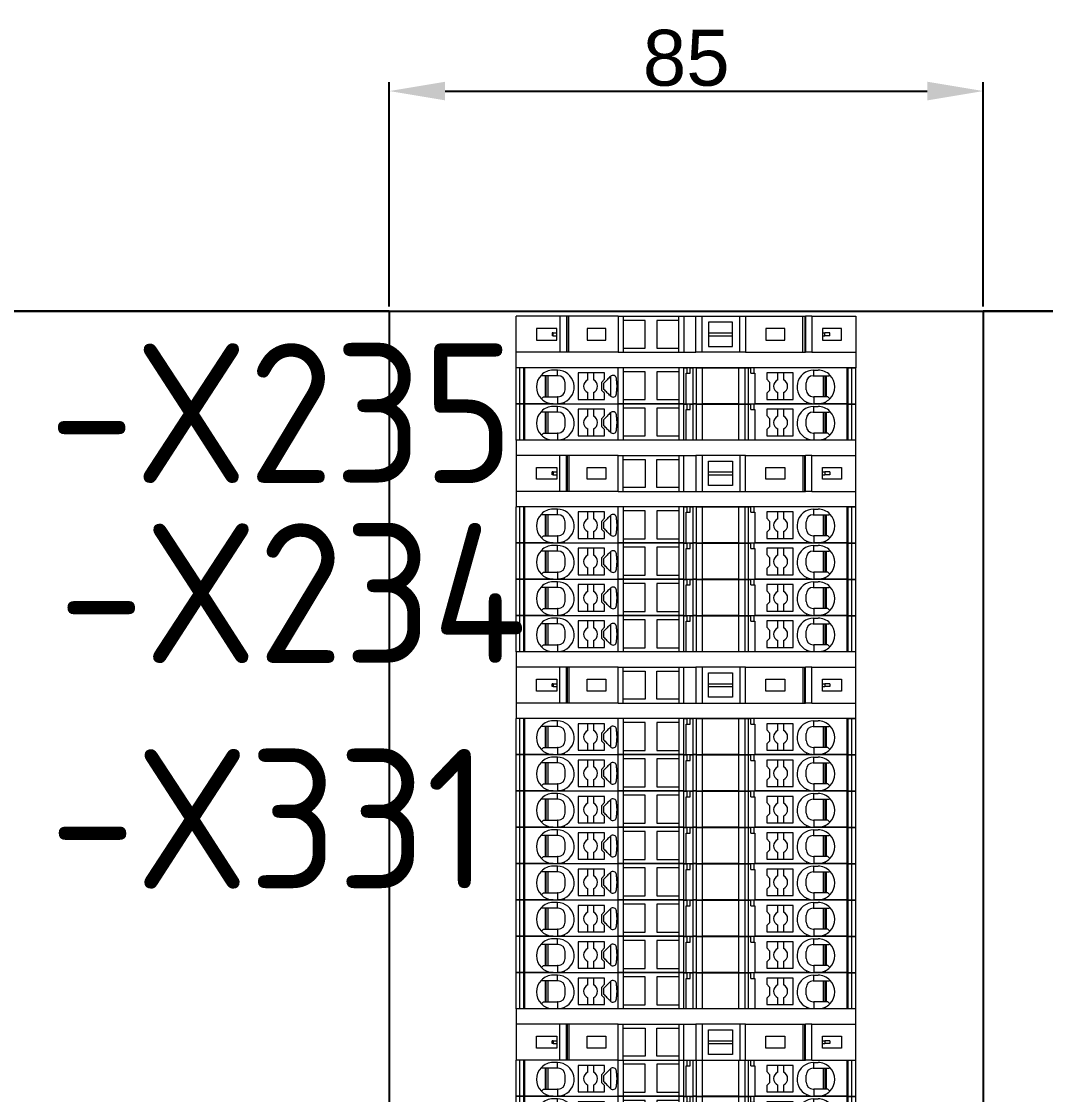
# Model space of a CAD drawing. Header units: millimetres. Extents: x 2936 to 53953, y 1541 to 47526.
# Drawn here: x 46966.4 to 47112.9, y 46245.8 to 46399.4 of the extents above; entities that cross this region are included whole.
import ezdxf
from ezdxf.enums import TextEntityAlignment as Align

# ---------------------------------------------------------------- set-up
doc = ezdxf.new("R2010")
doc.units = ezdxf.units.MM
doc.set_wipeout_variables(frame=1)
doc.linetypes.add('ACAD_ISO03W100', pattern=[30, 12, -18])
doc.layers.add('! NO PLOT !', color=7, linetype='Continuous', true_color=0xff75dd, plot=False)
doc.layers.add('000-PI-Oprema', color=30, linetype='Continuous', lineweight=5)
doc.layers.add('SI-ORMAR-Oprema', color=30, linetype='Continuous', lineweight=5)
for name, color, linetype in [('000-PI_TEXT', 7, 'Continuous'), ('002-PI-Kabelska kanalica', 150, 'Continuous'), ('004-PI-DIN Šina', 3, 'Continuous')]:
    doc.layers.add(name, color=color, linetype=linetype)
doc.styles.add('PI0', font='isocpeur.ttf', dxfattribs={"width": 0.9})
doc.styles.get("Standard").update_dxf_attribs({"font": 'arial.ttf'})
doc.dimstyles.new('ISO-25-lb', dxfattribs={"dimtxt": 8, "dimasz": 8, "dimexe": 1.25, "dimexo": 0.625, "dimtad": 1, "dimtxsty": 'Standard', "dimcen": 5, "dimadec": 0, "dimazin": 0, "dimtfac": 1, "dimtmove": 0, "dimatfit": 3, "dimfxl": 1, "dimarcsym": 0})

# ---------------------------------------------------------------- blocks, each defined once
blk = doc.blocks.new('*U824')
at = {"layer": '004-PI-DIN Šina'}
blk.add_lwpolyline([(870, -17.5), (870, 17.5), (0, 17.5), (0, -17.5)], close=True, dxfattribs=at)
for points in [[(0, 12.5), (870, 12.5)], [(0, -12.5), (870, -12.5)]]:
    blk.add_lwpolyline(points, dxfattribs=at)
blk = doc.blocks.new('*U266')
at = {"layer": '002-PI-Kabelska kanalica'}
for p, q in [((-20, -100), (-20, 775)), ((40, -100), (40, 775)), ((-20, -100), (40, -100))]:
    blk.add_line(p, q, dxfattribs=at)
blk = doc.blocks.new('*U157')
at = {"layer": '002-PI-Kabelska kanalica'}
blk.add_line((80, -100), (80, 959.0000000000437), dxfattribs=at)
blk = doc.blocks.new('*U98')
blk.add_wipeout([(47227.29997521584, 37326.63412378525), (47227.29997521584, 37321.48412378525), (47275.89997521591, 37321.48412378525), (47275.89997521591, 37326.63412378525)])
at = {"layer": '000-PI-Oprema'}
for p, q in [((47227.29997521584, 37321.48412378525), (47227.29997521584, 37326.63412378525)), ((47227.84750913132, 37326.63412378525), (47227.29997521584, 37326.63412378525)), ((47228.38801922242, 37326.63412378525), (47227.84750913132, 37326.63412378525)), ((47227.84750913132, 37321.48412378525), (47227.84750913132, 37326.63412378525)), ((47228.38801922242, 37321.48412378525), (47228.38801922242, 37326.63412378525)), ((47228.55657885078, 37326.63412378525), (47228.38801922242, 37326.63412378525)), ((47228.55657885078, 37321.48412378525), (47228.55657885078, 37326.63412378525)), ((47241.88147549654, 37326.63412378525), (47228.55657885078, 37326.63412378525)), ((47241.88147549654, 37321.48412378525), (47241.88147549654, 37326.63412378525)), ((47242.59997521585, 37326.63412378525), (47241.88147549654, 37326.63412378525)), ((47242.59997521585, 37326.63412378525), (47242.59997521585, 37326.05912378517)), ((47250.59997521581, 37326.63412378525), (47242.59997521585, 37326.63412378525)), ((47250.59997521581, 37326.63412378525), (47250.59997521581, 37326.05912378517)), ((47251.3184749351, 37326.63412378525), (47250.59997521581, 37326.63412378525)), ((47251.3184749351, 37326.63412378525), (47251.75140694679, 37326.63412378525)), ((47251.3184749351, 37321.48412378525), (47251.3184749351, 37326.63412378525)), ((47251.75140694679, 37325.8341237853), (47251.75140694679, 37326.63412378525)), ((47252.20654184663, 37326.63412378525), (47251.75140694679, 37326.63412378525)), ((47252.20654184663, 37326.63412378525), (47252.55955891032, 37326.63412378525)), ((47252.20654184663, 37325.8341237853), (47252.20654184663, 37326.63412378525)), ((47253.07169094468, 37326.63412378525), (47252.55955891032, 37326.63412378525)), ((47252.55955891032, 37326.63412378525), (47252.55955891032, 37321.48412378525)), ((47253.07169094468, 37326.63412378525), (47253.07169094468, 37321.48412378525)), ((47253.07169094468, 37326.63412378525), (47253.98382297912, 37326.63412378525)), ((47253.98382297911, 37321.48412378525), (47253.98382297912, 37326.63412378525)), ((47253.98382297912, 37326.63412378525), (47259.11612745287, 37326.63412378525)), ((47259.11612745287, 37326.63412378525), (47259.11612745287, 37321.48412378525)), ((47259.11612745287, 37326.63412378525), (47260.02825948733, 37326.63412378525)), ((47260.02825948733, 37326.63412378525), (47260.02825948733, 37321.48412378525)), ((47260.02825948733, 37326.63412378525), (47260.54039152169, 37326.63412378525)), ((47260.54039152169, 37321.48412378525), (47260.54039152169, 37326.63412378525)), ((47260.54039152169, 37326.63412378525), (47260.89340858538, 37326.63412378525)), ((47260.89340858538, 37325.83412378528), (47260.89340858538, 37326.63412378525)), ((47261.34854348522, 37326.63412378525), (47260.89340858538, 37326.63412378525)), ((47261.34854348522, 37325.83412378528), (47261.34854348522, 37326.63412378525)), ((47274.64976493204, 37326.63412378525), (47261.34854348522, 37326.63412378525)), ((47274.64976493204, 37321.48412378525), (47274.64976493204, 37326.63412378525)), ((47274.64976493204, 37326.63412378525), (47274.81750054441, 37326.63412378525)), ((47274.81750054441, 37321.48412378525), (47274.81750054441, 37326.63412378525)), ((47274.81750054441, 37326.63412378525), (47275.35244130043, 37326.63412378525)), ((47275.35244130043, 37321.48412378525), (47275.35244130043, 37326.63412378525)), ((47275.35244130043, 37326.63412378525), (47275.8999752159, 37326.63412378525)), ((47275.8999752159, 37321.48412378525), (47275.8999752159, 37326.63412378525)), ((47230.99997521636, 37325.48412378527), (47230.90291894138, 37325.58118006025)), ((47231.44997521641, 37325.48412378527), (47230.99997521636, 37325.48412378527)), ((47231.44997521641, 37325.48412378527), (47231.44997521643, 37322.48412378535)), ((47231.59997539455, 37325.48412378528), (47231.44997521641, 37325.48412378527)), ((47231.59997539455, 37322.48412378535), (47231.59997539455, 37325.48412378528)), ((47231.84997539397, 37325.48412378528), (47231.59997539455, 37325.48412378528)), ((47231.84997539397, 37325.48412378528), (47231.84997539395, 37322.48412378535)), ((47233.19997521623, 37325.48412378528), (47231.84997539397, 37325.48412378528)), ((47233.19997521622, 37326.28412378544), (47232.59997521622, 37326.28412378544)), ((47233.19997521623, 37325.48412378528), (47233.19997521622, 37326.28412378544)), ((47233.29997521607, 37325.48412378528), (47233.19997521623, 37325.48412378528)), ((47237.54997521597, 37325.88412378528), (47236.14997518547, 37325.88412378526)), ((47236.14997518547, 37325.88412378526), (47236.1499751855, 37322.08412378532)), ((47238.34997521596, 37325.8841237853), (47237.54997521597, 37325.88412378528)), ((47237.54997521597, 37324.90063892427), (47237.54997521597, 37325.88412378528)), ((47239.94997521592, 37325.88412378533), (47238.34997521596, 37325.8841237853)), ((47238.34997521596, 37325.8841237853), (47238.34997521597, 37324.90063892429)), ((47239.54995552669, 37324.58410409586), (47239.94997521593, 37324.98412378511)), ((47239.94997521593, 37324.98412378511), (47239.94997521592, 37325.88412378533)), ((47240.78004344794, 37325.37129879899), (47240.78004344798, 37322.59694877153)), ((47242.59997521585, 37326.05912378517), (47242.59997521585, 37322.0591237853)), ((47245.74997521581, 37326.05912378517), (47242.59997521585, 37326.05912378517)), ((47245.74997521581, 37322.0591237853), (47245.74997521581, 37326.05912378517)), ((47247.44997521577, 37326.05912378517), (47247.44997521577, 37322.0591237853)), ((47250.59997521581, 37326.05912378517), (47247.44997521577, 37326.05912378517)), ((47250.59997521581, 37326.05912378517), (47250.59997521581, 37322.0591237853)), ((47251.64997521601, 37321.48412378525), (47251.64997521601, 37325.8341237853)), ((47251.64997521601, 37325.8341237853), (47251.75140694679, 37325.8341237853)), ((47251.75140694679, 37325.8341237853), (47252.20654184663, 37325.8341237853)), ((47260.89340858538, 37325.83412378528), (47261.34854348522, 37325.83412378528)), ((47261.34854348522, 37325.83412378528), (47261.449975216, 37325.83412378528)), ((47261.449975216, 37325.83412378528), (47261.449975216, 37321.48412378525)), ((47264.74997521621, 37325.88412378519), (47263.14997521625, 37325.88412378517)), ((47263.14997521625, 37325.88412378517), (47263.14997521626, 37324.98412378502)), ((47263.14997521626, 37324.98412378502), (47263.54986566091, 37324.58423334039)), ((47264.74997521623, 37324.90063892423), (47264.74997521621, 37325.88412378519)), ((47265.54997521621, 37325.8841237852), (47264.74997521621, 37325.88412378519)), ((47265.54997521621, 37325.8841237852), (47265.54997521623, 37324.90063892424)), ((47266.94997524672, 37325.88412378522), (47265.54997521621, 37325.8841237852)), ((47266.94997524675, 37322.08412378527), (47266.94997524672, 37325.88412378522)), ((47269.79997521632, 37325.48412378512), (47269.89997521615, 37325.48412378512)), ((47269.89997521632, 37326.28412378527), (47270.49997521635, 37326.28412378521)), ((47269.89997521615, 37325.48412378512), (47269.89997521632, 37326.28412378527)), ((47269.89997521615, 37325.48412378512), (47271.24997503844, 37325.4841237851)), ((47271.24997503844, 37325.4841237851), (47271.24997503843, 37322.48412378518)), ((47271.24997503844, 37325.4841237851), (47271.49997503785, 37325.48412378509)), ((47271.49997503782, 37322.48412378517), (47271.49997503785, 37325.48412378509)), ((47271.49997503785, 37325.48412378509), (47271.64997521597, 37325.48412378509)), ((47271.64997521597, 37325.48412378509), (47271.64997521592, 37322.48412378517)), ((47271.64997521597, 37325.48412378509), (47272.09997521602, 37325.48412378509)), ((47272.09997521602, 37325.48412378509), (47272.197031491, 37325.58118006006)), ((47239.55008477131, 37323.38401423019), (47239.54995552669, 37324.58410409586)), ((47239.94997521596, 37322.98412378556), (47239.55008477131, 37323.38401423019)), ((47263.54999490552, 37323.38414347463), (47263.14997521629, 37322.98412378538)), ((47263.54986566091, 37324.58423334039), (47263.54999490552, 37323.38414347463)), ((47268.79997521629, 37323.48412378521), (47268.7999752163, 37324.48412378514)), ((47230.90291894131, 37322.18706751056), (47231.19997521611, 37322.48412378535)), ((47231.19997521611, 37322.48412378535), (47231.44997521643, 37322.48412378535)), ((47231.44997521643, 37322.48412378535), (47231.59997539455, 37322.48412378535)), ((47231.59997539455, 37322.48412378535), (47231.84997539395, 37322.48412378535)), ((47231.84997539395, 37322.48412378535), (47233.19997521625, 37322.48412378535)), ((47233.29997521608, 37322.48412378535), (47233.19997521625, 37322.48412378535)), ((47233.19997521625, 37322.48412378535), (47233.19997521622, 37321.48412378528)), ((47236.1499751855, 37322.08412378532), (47237.549975216, 37322.08412378533)), ((47237.549975216, 37322.08412378533), (47237.549975216, 37323.06760864629)), ((47237.549975216, 37322.08412378533), (47238.349975216, 37322.08412378535)), ((47238.34997521599, 37323.06760864631), (47238.349975216, 37322.08412378535)), ((47238.349975216, 37322.08412378535), (47239.94997521598, 37322.08412378536)), ((47239.94997521598, 37322.08412378536), (47239.94997521596, 37322.98412378556)), ((47242.59997521585, 37322.0591237853), (47245.74997521581, 37322.0591237853)), ((47242.59997521585, 37322.0591237853), (47242.59997521585, 37321.48412378525)), ((47247.44997521577, 37322.0591237853), (47250.59997521581, 37322.0591237853)), ((47250.59997521581, 37322.0591237853), (47250.59997521581, 37321.48412378525)), ((47263.14997521629, 37322.98412378538), (47263.14997521631, 37322.08412378521)), ((47263.14997521631, 37322.08412378521), (47264.74997521625, 37322.08412378524)), ((47264.74997521625, 37322.08412378524), (47264.74997521625, 37323.06760864625)), ((47264.74997521625, 37322.08412378524), (47265.54997521626, 37322.08412378525)), ((47265.54997521624, 37323.06760864626), (47265.54997521626, 37322.08412378525)), ((47265.54997521626, 37322.08412378525), (47266.94997524675, 37322.08412378527)), ((47269.79997521628, 37322.48412378519), (47269.8999752161, 37322.48412378519)), ((47271.24997503843, 37322.48412378518), (47269.8999752161, 37322.48412378519)), ((47269.8999752161, 37322.48412378519), (47269.89997521613, 37321.48412378525)), ((47271.49997503782, 37322.48412378517), (47271.24997503843, 37322.48412378518)), ((47271.64997521592, 37322.48412378517), (47271.49997503782, 37322.48412378517)), ((47271.89997521624, 37322.48412378517), (47271.64997521592, 37322.48412378517)), ((47272.19703149103, 37322.18706751037), (47271.89997521624, 37322.48412378517)), ((47227.84750913132, 37321.48412378525), (47227.29997521584, 37321.48412378525)), ((47228.38801922242, 37321.48412378525), (47227.84750913132, 37321.48412378525)), ((47228.55657885078, 37321.48412378525), (47228.38801922242, 37321.48412378525)), ((47231.59997521623, 37321.4841237853), (47228.55657885078, 37321.48412378525)), ((47231.59997521623, 37321.70238136243), (47231.59997521623, 37321.4841237853)), ((47232.59997521622, 37321.48412378536), (47231.59997521623, 37321.4841237853)), ((47232.59997521622, 37321.48412378536), (47233.19997521622, 37321.48412378528)), ((47234.19997521616, 37321.48412378528), (47233.19997521622, 37321.48412378528)), ((47234.19997521616, 37321.48412378528), (47234.19997521616, 37321.70238136246)), ((47234.19997521616, 37321.48412378528), (47241.88147549654, 37321.48412378525)), ((47242.59997521585, 37321.48412378525), (47241.88147549654, 37321.48412378525)), ((47250.59997521581, 37321.48412378525), (47242.59997521585, 37321.48412378525)), ((47251.3184749351, 37321.48412378525), (47250.59997521581, 37321.48412378525)), ((47251.3184749351, 37321.48412378525), (47251.64997521601, 37321.48412378525)), ((47251.64997521601, 37321.48412378525), (47252.55955891032, 37321.48412378525)), ((47253.07169094468, 37321.48412378525), (47252.55955891032, 37321.48412378525)), ((47253.07169094468, 37321.48412378525), (47253.98382297911, 37321.48412378525)), ((47259.11612745287, 37321.48412378525), (47253.98382297911, 37321.48412378525)), ((47259.11612745287, 37321.48412378525), (47260.02825948733, 37321.48412378525)), ((47260.02825948733, 37321.48412378525), (47260.54039152169, 37321.48412378525)), ((47260.54039152169, 37321.48412378525), (47261.449975216, 37321.48412378525)), ((47268.89997521612, 37321.48412378525), (47261.449975216, 37321.48412378525)), ((47268.89997521612, 37321.48412378525), (47268.89997521613, 37321.70238136231)), ((47268.89997521612, 37321.48412378525), (47269.89997521613, 37321.48412378525)), ((47270.49997521615, 37321.48412378519), (47269.89997521613, 37321.48412378525)), ((47271.49997521605, 37321.48412378525), (47270.49997521615, 37321.48412378519)), ((47271.49997521605, 37321.70238136224), (47271.49997521605, 37321.48412378525)), ((47274.64976493204, 37321.48412378525), (47271.49997521605, 37321.48412378525)), ((47274.64976493204, 37321.48412378525), (47274.81750054441, 37321.48412378525)), ((47274.81750054441, 37321.48412378525), (47275.35244130043, 37321.48412378525)), ((47275.35244130043, 37321.48412378525), (47275.8999752159, 37321.48412378525))]:
    blk.add_line(p, q, dxfattribs=at)
for centre, radius, start, end in [((47232.5999752162, 37323.88412378537), 2.400000000006353, 134.9999999991157, 224.9999999985261), ((47232.59997521628, 37323.88412378541), 2.400000000035466, 90.00000000166753, 135.0000000008843), ((47233.19997521623, 37323.88412378544), 2.400000000010629, 294.6243183502159, 90.00000000041689), ((47233.29997521604, 37324.48412378525), 1.000000000036119, 2.501289979252716e-09, 89.99999999833247), ((47237.94997521598, 37323.98412378529), 1.000000000000887, 113.5781784786921, 246.4218215222388), ((47237.94997521598, 37323.9841237853), 0.9999999999968924, 293.5781784786922, 66.42182152223877), ((47241.14997438921, 37325.03412148784), 0.50000104031782, 5.440585135109099, 134.99974689524), ((47265.14997521625, 37323.98412378525), 1.0000000000009, 113.578178479623, 246.4218215216899), ((47265.14997521625, 37323.98412378525), 0.9999999999968315, 293.5781784783101, 66.42182152300293), ((47269.89997521609, 37323.88412378526), 2.400000000004585, 89.99999999416366, 245.3756816488525), ((47269.79997521632, 37324.48412378511), 1.000000000007712, 89.99999999958312, 179.9999999987494), ((47270.49997521615, 37323.88412378519), 2.400000000022501, 45.00000000058956, 89.9999999954143), ((47270.49997521611, 37323.8841237852), 2.400000000040548, 315.0000000017687, 44.99999999941044), ((47233.29997521604, 37323.48412378538), 1.000000000038223, 270.0000000016675, 359.9999999983325), ((47269.79997521629, 37323.48412378519), 1.000000000009289, 179.9999999995831, 269.9999999991662), ((47232.5999752162, 37323.88412378538), 2.40000000000775, 224.9999999988209, 245.3756816488525), ((47241.14997521542, 37322.93412378528), 0.499999999999895, 225, 354.5596679687376), ((47270.4999752162, 37323.88412378526), 2.400000000022579, 294.6243183483526, 314.9999999994104), ((47232.59997521621, 37323.88412378538), 2.400000000008365, 245.3756816484735, 270.0000000004169), ((47233.19997521592, 37323.88412378536), 2.400000000071874, 270.000000007087, 294.6243183578743), ((47269.89997521609, 37323.88412378526), 2.4000000000046, 245.3756816488525, 270.0000000008338), ((47270.49997521611, 37323.8841237852), 2.400000000004657, 270.0000000008338, 294.6243183505949)]:
    blk.add_arc(centre, radius, start, end, dxfattribs=at)
for points in [[(47240.78004344794, 37325.37129879899), (47240.55162098414, 37325.14287633517), (47240.32319852032, 37324.91445387137), (47240.08658686807, 37324.67784221911), (47239.84997521581, 37324.44123056686)], [(47240.79642182484, 37325.38767717587), (47240.78823263639, 37325.37948798743), (47240.78004344794, 37325.37129879899)], [(47241.75223767041, 37323.98412378528), (47241.72610899074, 37324.25847492185), (47241.69998031107, 37324.53282605844), (47241.67385163139, 37324.80717719501), (47241.64772295172, 37325.08152833159)], [(47234.29997521608, 37323.48412378535), (47234.29997521608, 37323.60589394551), (47234.29997521608, 37323.73544066722), (47234.29997521608, 37323.87093670898), (47234.29997521608, 37324.00697443712), (47234.29997521608, 37324.13780638542), (47234.29997521608, 37324.26110445792), (47234.29997521608, 37324.37610065179), (47234.29997521607, 37324.4841237853)], [(47239.84997521581, 37323.52701700371), (47239.84997521581, 37323.7555703945), (47239.84997521581, 37323.98412378528), (47239.84997521581, 37324.21267717607), (47239.84997521581, 37324.44123056686)], [(47240.78004344798, 37322.59694877153), (47240.55162098414, 37322.82537123536), (47240.32319852032, 37323.0537936992), (47240.08658686806, 37323.29040535145), (47239.84997521581, 37323.52701700371)], [(47241.64772295172, 37322.88671923896), (47241.67385163139, 37323.16107037554), (47241.69998031107, 37323.43542151211), (47241.72610899074, 37323.7097726487), (47241.75223767041, 37323.98412378528)], [(47240.79642182482, 37322.58057039468), (47240.78823263641, 37322.58875958311), (47240.78004344798, 37322.59694877153)]]:
    blk.add_spline(points, degree=3, dxfattribs=at)
blk = doc.blocks.new('*U209')
at = {"layer": '000-PI-Oprema'}
blk.add_blockref('*U98', (-47251.59997521587, -37324.05912378522), dxfattribs=at)
blk = doc.blocks.new('*U210')
at = {"layer": '000-PI-Oprema', "color": 0, "linetype": 'ByBlock', "lineweight": -2, "transparency": 16777216}
blk.add_blockref('*U209', (0, 0), dxfattribs=at)
blk.add_blockref('*U209', (-3.184081677783119e-16, -5.2), dxfattribs=at)
blk = doc.blocks.new('*D750')
at = {"layer": '! NO PLOT !', "color": 0, "linetype": 'Continuous', "lineweight": -2, "ltscale": 0.25, "transparency": 16777216}
for p, q in [((47019.01037908356, 46358.59280063347), (47019.01037908356, 46390.69695176386)), ((47104.01037908356, 46358.59280063347), (47104.01037908356, 46390.69695176386)), ((47027.01037908356, 46389.44695176386), (47096.01037908356, 46389.44695176386))]:
    blk.add_line(p, q, dxfattribs=at)
at = {"layer": '! NO PLOT !', "color": 0, "linetype": 'ACAD_ISO03W100', "lineweight": 25, "ltscale": 0.25, "transparency": 16777216}
for points in [[(47027.01037908356, 46390.7802850972), (47027.01037908356, 46388.11361843053), (47019.01037908356, 46389.44695176386)], [(47096.01037908356, 46390.7802850972), (47096.01037908356, 46388.11361843053), (47104.01037908356, 46389.44695176386)]]:
    blk.add_solid(points, dxfattribs=at)
at = {"layer": 'Defpoints', "color": 0, "linetype": 'ACAD_ISO03W100', "lineweight": 25, "ltscale": 0.25, "transparency": 16777216}
for p in [(47104.01037908356, 46389.44695176386), (47019.01037908356, 46357.96780063347), (47104.01037908356, 46357.96780063347)]:
    blk.add_point(p, dxfattribs=at)
at = {"layer": '! NO PLOT !', "color": 0, "linetype": 'ACAD_ISO03W100', "lineweight": 25, "ltscale": 0.25, "transparency": 16777216, "insert": (47061.51037908356, 46394.15653566564), "char_height": 8, "attachment_point": 5}
blk.add_mtext('85', dxfattribs=at)
blk = doc.blocks.new('*D764')
at = {"layer": '! NO PLOT !', "color": 0, "linetype": 'Continuous', "lineweight": -2, "ltscale": 0.25, "transparency": 16777216}
for p, q in [((47019.01037908356, 46358.59280063347), (47019.01037908356, 46390.69695176386)), ((47104.01037908356, 46358.59280063347), (47104.01037908356, 46390.69695176386)), ((47027.01037908356, 46389.44695176386), (47096.01037908356, 46389.44695176386))]:
    blk.add_line(p, q, dxfattribs=at)
at = {"layer": '! NO PLOT !', "color": 0, "linetype": 'ACAD_ISO03W100', "lineweight": 25, "ltscale": 0.25, "transparency": 16777216}
for points in [[(47027.01037908356, 46390.7802850972), (47027.01037908356, 46388.11361843053), (47019.01037908356, 46389.44695176386)], [(47096.01037908356, 46390.7802850972), (47096.01037908356, 46388.11361843053), (47104.01037908356, 46389.44695176386)]]:
    blk.add_solid(points, dxfattribs=at)
at = {"layer": 'Defpoints', "color": 0, "linetype": 'ACAD_ISO03W100', "lineweight": 25, "ltscale": 0.25, "transparency": 16777216}
for p in [(47104.01037908356, 46389.44695176386), (47019.01037908356, 46357.96780063347), (47104.01037908356, 46357.96780063347)]:
    blk.add_point(p, dxfattribs=at)
at = {"layer": '! NO PLOT !', "color": 0, "linetype": 'ACAD_ISO03W100', "lineweight": 25, "ltscale": 0.25, "transparency": 16777216, "insert": (47061.51037908356, 46394.15653566564), "char_height": 8, "attachment_point": 5}
blk.add_mtext('85', dxfattribs=at)
blk = doc.blocks.new('*U92')
blk.add_wipeout([(-24.299999978400592, 2.2000000000015234), (24.29999997839682, 2.2000000000151516), (24.299999978369968, -7.349999995568396), (-24.29999997840562, -7.3499999954144)])
at = {"layer": 'SI-ORMAR-Oprema'}
for p, q in [((-24.29999997840059, 2.19999999999709), (-24.29999997840059, -7.349999995421967)), ((24.29999997839332, 2.200000000011642), (-24.29999997838604, 2.19999999999709)), ((24.29999997839332, -7.349999995567487), (24.29999997839332, 2.200000000011642)), ((-18.03461262070778, -7.275957614183426e-12), (-24.29999997839332, 0)), ((-18.03461262071505, -5.149999995424878), (-18.03461262070778, -7.275957614183426e-12)), ((-17.09803389281296, -7.275957614183426e-12), (-18.03461262070778, -7.275957614183426e-12)), ((-17.09803389282024, -5.149999995424878), (-17.09803389281296, -7.275957614183426e-12)), ((-16.99776565311186, -7.275957614183426e-12), (-17.09803389281296, -7.275957614183426e-12)), ((-16.99776565311186, -7.275957614183426e-12), (-16.99776565311913, -5.149999995424878)), ((-16.73980575569294, -7.275957614183426e-12), (-16.99776565311186, -7.275957614183426e-12)), ((-16.73980575569294, -7.275957614183426e-12), (-16.73980575570022, -5.149999995424878)), ((-9.71849971057236, -2.182787284255028e-11), (-16.73980575569294, -7.275957614183426e-12)), ((-9.71849971057236, -2.182787284255028e-11), (-8.99999999062129, -1.455191522836685e-11)), ((-9.718499710579636, -5.14999999543943), (-9.71849971057236, -2.182787284255028e-11)), ((-8.99999999062129, -0.5749999993786332), (-8.99999999062129, -1.455191522836685e-11)), ((-8.99999999062129, -1.455191522836685e-11), (-0.9999999990614015, -2.182787284255028e-11)), ((-8.999999990628567, -4.574999995944381), (-8.99999999062129, -0.5749999993786332)), ((-8.99999999062129, -0.5749999993786332), (-5.84999999361753, -0.5749999993859092)), ((-5.84999999361753, -0.5749999993859092), (-5.849999993624806, -4.574999995951657)), ((-4.149999995162943, -0.5749999993131496), (-0.9999999990614015, -0.5749999993131496)), ((-4.149999995170219, -4.574999995624239), (-4.149999995162943, -0.5749999993131496)), ((-0.9999999990614015, -2.182787284255028e-11), (-0.9999999990614015, -0.5749999993131496)), ((-0.9999999990614015, -2.182787284255028e-11), (-0.2815002804054529, -2.91038304567337e-11)), ((-0.9999999990614015, -0.5749999993131496), (-0.9999999990686774, -4.574999995624239)), ((-0.2815002804054529, -2.91038304567337e-11), (1.390345623847679, -2.91038304567337e-11)), ((-0.2815002804127289, -5.149999995446706), (-0.2815002804054529, -2.91038304567337e-11)), ((2.315398465085309, -3.637978807091713e-11), (1.390345623847679, -2.91038304567337e-11)), ((1.390345623847679, -2.91038304567337e-11), (1.390345623840403, -5.149999995446706)), ((7.689365187972726, -3.637978807091713e-11), (2.315398465085309, -3.637978807091713e-11)), ((2.315398465085309, -3.637978807091713e-11), (2.315398465078033, -5.149999995453982)), ((3.224999997844861, -0.8249999992985977), (6.674999994778773, -0.8249999993058736)), ((3.224999997801206, -2.375000000029104), (3.224999997844861, -0.8249999992985977)), ((6.674999994778773, -0.8249999993058736), (6.674999994727841, -2.37500000003638)), ((7.689365187972726, -3.637978807091713e-11), (7.68936518796545, -5.149999995453982)), ((8.509654367473559, -3.637978807091713e-11), (7.689365187972726, -3.637978807091713e-11)), ((8.509654367466283, -5.149999995453982), (8.509654367473559, -3.637978807091713e-11)), ((8.509654367473559, -3.637978807091713e-11), (16.73982379453082, -5.093170329928398e-11)), ((16.73982379453082, -5.093170329928398e-11), (16.73982379452355, -5.149999995468534)), ((16.73982379453082, -5.093170329928398e-11), (16.99778369195701, -5.093170329928398e-11)), ((16.99778369194973, -5.149999995468534), (16.99778369195701, -5.093170329928398e-11)), ((16.99778369195701, -5.093170329928398e-11), (17.09805193162902, -5.093170329928398e-11)), ((18.03463065948017, -5.093170329928398e-11), (17.09805193162902, -5.093170329928398e-11)), ((17.09805193162174, -5.149999995468534), (17.09805193162902, -5.093170329928398e-11)), ((18.03463065948017, -5.093170329928398e-11), (24.29999997840787, -5.820766091346741e-11)), ((18.0346306594729, -5.149999995468534), (18.03463065948017, -5.093170329928398e-11)), ((-21.39999998091662, -3.424999996954284), (-21.39999998091662, -1.724999998463318)), ((-21.39999998091662, -1.724999998463318), (-18.49999998349085, -1.724999998470594)), ((-19.01469647427439, -2.375000000007276), (-19.14520364003693, -2.375000000007276)), ((-19.14520364003693, -2.775000000008731), (-19.14520364003693, -2.375000000007276)), ((-19.01469647427439, -2.775000000008731), (-19.14520364003693, -2.775000000008731)), ((-19.01469647427439, -2.375000000007276), (-19.01469647427439, -2.775000000008731)), ((-19.01469647427439, -2.375000000007276), (-18.49999998352723, -2.375000000007276)), ((-19.01469647427439, -2.775000000008731), (-18.49999998352723, -2.775000000008731)), ((-18.49999998349085, -1.724999998470594), (-18.49999998352723, -2.375000000007276)), ((-18.49999998352723, -2.375000000007276), (-18.49999998352723, -2.775000000008731)), ((-18.49999998352723, -2.775000000008731), (-18.49999998349085, -3.42499999696156)), ((-14.14999998734856, -1.72499999847787), (-11.44999998974527, -1.72499999847787)), ((-14.14999998733401, -3.424999996968836), (-14.14999998734856, -1.72499999847787)), ((-11.44999998974527, -1.72499999847787), (-11.44999998973799, -3.424999996968836)), ((3.224999997801206, -2.375000000029104), (6.674999994727841, -2.37500000003638)), ((3.224999997801206, -2.775000000030559), (3.224999997801206, -2.375000000029104)), ((3.224999997801206, -2.775000000030559), (6.674999994727841, -2.775000000037835)), ((3.224999997844861, -4.324999996184488), (3.224999997801206, -2.775000000030559)), ((6.674999994727841, -2.37500000003638), (6.674999994727841, -2.775000000037835)), ((6.674999994727841, -2.775000000037835), (6.674999994778773, -4.324999996191764)), ((11.44999998986896, -1.724999998506973), (14.14999998747226, -1.724999998514249)), ((11.44999998986896, -3.42499999699794), (11.44999998986896, -1.724999998506973)), ((14.14999998747226, -1.724999998514249), (14.14999998747226, -3.424999997005216)), ((19.5499999826061, -2.375000000050932), (19.54999998264248, -1.724999998514249)), ((19.54999998264248, -1.724999998514249), (22.2499999802385, -1.724999998521525)), ((19.5499999826061, -2.775000000052387), (19.5499999826061, -2.375000000050932)), ((19.5499999826061, -2.375000000050932), (19.88530352572707, -2.375000000050932)), ((19.5499999826061, -2.775000000052387), (19.88530352572707, -2.775000000052387)), ((19.54999998264248, -3.424999997005216), (19.5499999826061, -2.775000000052387)), ((19.88530352572707, -2.375000000050932), (19.88530352572707, -2.775000000052387)), ((20.58530352572416, -2.375000000050932), (19.88530352572707, -2.375000000050932)), ((20.58530352572416, -2.775000000052387), (19.88530352572707, -2.775000000052387)), ((20.58530352572416, -2.375000000050932), (20.58530352572416, -2.775000000052387)), ((22.2499999802385, -1.724999998521525), (22.2499999802385, -3.424999997012492)), ((-18.49999998349085, -3.42499999696156), (-21.39999998091662, -3.424999996954284)), ((-11.44999998973799, -3.424999996968836), (-14.14999998733401, -3.424999996968836)), ((-5.849999993624806, -4.574999995951657), (-8.999999990628567, -4.574999995944381)), ((-8.999999990628567, -5.149999995432154), (-8.999999990628567, -4.574999995944381)), ((-0.9999999990686774, -4.574999995624239), (-4.149999995170219, -4.574999995624239)), ((-0.9999999990686774, -4.574999995624239), (-0.9999999990686774, -5.14999999543943)), ((6.674999994778773, -4.324999996191764), (3.224999997844861, -4.324999996184488)), ((14.14999998747226, -3.424999997005216), (11.44999998986896, -3.42499999699794)), ((22.2499999802385, -3.424999997012492), (19.54999998264248, -3.424999997005216)), ((-18.03461262071505, -5.149999995424878), (-24.29999997840059, -5.149999995417602)), ((-17.09803389282024, -5.149999995424878), (-18.03461262071505, -5.149999995424878)), ((-16.99776565311913, -5.149999995424878), (-17.09803389282024, -5.149999995424878)), ((-16.73980575570022, -5.149999995424878), (-16.99776565311913, -5.149999995424878)), ((-9.718499710579636, -5.14999999543943), (-16.73980575570022, -5.149999995424878)), ((-9.718499710579636, -5.14999999543943), (-8.999999990628567, -5.149999995432154)), ((-8.999999990628567, -5.149999995432154), (-0.9999999990686774, -5.14999999543943)), ((-0.9999999990686774, -5.14999999543943), (-0.2815002804127289, -5.149999995446706)), ((-0.2815002804127289, -5.149999995446706), (1.390345623840403, -5.149999995446706)), ((1.390345623840403, -5.149999995446706), (2.315398465078033, -5.149999995453982)), ((2.315398465078033, -5.149999995453982), (7.68936518796545, -5.149999995453982)), ((7.68936518796545, -5.149999995453982), (8.509654367466283, -5.149999995453982)), ((8.509654367466283, -5.149999995453982), (16.73982379452355, -5.149999995468534)), ((16.73982379452355, -5.149999995468534), (16.99778369194973, -5.149999995468534)), ((16.99778369194973, -5.149999995468534), (17.09805193162174, -5.149999995468534)), ((18.0346306594729, -5.149999995468534), (17.09805193162174, -5.149999995468534)), ((18.0346306594729, -5.149999995468534), (24.29999997840059, -5.14999999547581)), ((24.29999997837876, -7.349999995567487), (-24.29999997840059, -7.349999995421967))]:
    blk.add_line(p, q, dxfattribs=at)
blk = doc.blocks.new('*U914')
at = {"layer": '000-PI-Oprema'}
blk.add_blockref('*U98', (-47251.59997521587, -37324.05912378522), dxfattribs=at)
blk = doc.blocks.new('*U915')
at = {"layer": '000-PI-Oprema', "color": 0, "linetype": 'ByBlock', "lineweight": -2, "transparency": 16777216}
blk.add_blockref('*U914', (0, 0), dxfattribs=at)
blk.add_blockref('*U914', (-3.184081677783119e-16, -5.2), dxfattribs=at)
blk.add_blockref('*U914', (-6.368163355566237e-16, -10.4), dxfattribs=at)
blk.add_blockref('*U914', (-9.552245033349357e-16, -15.6), dxfattribs=at)
blk = doc.blocks.new('*U916')
at = {"layer": '000-PI-Oprema'}
blk.add_blockref('*U98', (-47251.59997521587, -37324.05912378522), dxfattribs=at)
blk = doc.blocks.new('*U917')
at = {"layer": '000-PI-Oprema', "color": 0, "linetype": 'ByBlock', "lineweight": -2, "transparency": 16777216}
blk.add_blockref('*U916', (0, 0), dxfattribs=at)
blk.add_blockref('*U916', (-3.184081677783119e-16, -5.2), dxfattribs=at)
blk.add_blockref('*U916', (-6.368163355566237e-16, -10.4), dxfattribs=at)
blk.add_blockref('*U916', (-9.552245033349357e-16, -15.6), dxfattribs=at)
blk.add_blockref('*U916', (-1.273632671113247e-15, -20.8), dxfattribs=at)
blk.add_blockref('*U916', (-1.592040838891559e-15, -26), dxfattribs=at)
blk.add_blockref('*U916', (-1.910385911962909e-15, -31.2), dxfattribs=at)
blk.add_blockref('*U916', (-2.228783563956726e-15, -36.4), dxfattribs=at)
blk = doc.blocks.new('*U918')
at = {"layer": '000-PI-Oprema'}
blk.add_blockref('*U98', (-47251.59997521587, -37324.05912378522), dxfattribs=at)
blk = doc.blocks.new('*U919')
at = {"layer": '000-PI-Oprema', "color": 0, "linetype": 'ByBlock', "lineweight": -2, "transparency": 16777216}
blk.add_blockref('*U918', (0, 0), dxfattribs=at)
blk.add_blockref('*U918', (-3.184081677783119e-16, -5.2), dxfattribs=at)
blk.add_blockref('*U918', (-6.368163355566237e-16, -10.4), dxfattribs=at)
blk.add_blockref('*U918', (-9.552245033349357e-16, -15.6), dxfattribs=at)
blk.add_blockref('*U918', (-1.273632671113247e-15, -20.8), dxfattribs=at)
blk.add_blockref('*U918', (-1.592040838891559e-15, -26), dxfattribs=at)
blk.add_blockref('*U918', (-1.910385911962909e-15, -31.2), dxfattribs=at)
blk.add_blockref('*U918', (-2.228783563956726e-15, -36.4), dxfattribs=at)
blk.add_blockref('*U918', (-2.547265342226495e-15, -41.6), dxfattribs=at)
blk.add_blockref('*U918', (-2.865673510004807e-15, -46.8), dxfattribs=at)
blk.add_blockref('*U918', (-3.184081677783118e-15, -52), dxfattribs=at)
blk.add_blockref('*U918', (-3.50248984556143e-15, -57.2), dxfattribs=at)
blk.add_blockref('*U918', (-3.820898013339743e-15, -62.40000000000001), dxfattribs=at)
blk.add_blockref('*U918', (-4.139306181118055e-15, -67.60000000000001), dxfattribs=at)
blk.add_blockref('*U918', (-4.457714348896366e-15, -72.8), dxfattribs=at)
blk.add_blockref('*U918', (-4.776122516674678e-15, -78), dxfattribs=at)
blk.add_blockref('*U918', (-5.09453068445299e-15, -83.2), dxfattribs=at)
blk = doc.blocks.new('*U93')
blk.add_wipeout([(-24.29999997841276, -7.34999999542611), (24.29999997838465, -7.349999995337868), (24.299999978371492, 1.5399947983496531e-10), (-24.29999997842592, 4.3655745685100555e-11)])
at = {"layer": 'SI-ORMAR-Oprema'}
for p, q in [((-18.03461262074416, 1.455191522836685e-11), (-24.2999999784297, -7.275957614183426e-12)), ((-18.03461262074416, 1.455191522836685e-11), (-18.03461262072233, -5.14999999540305)), ((-17.09803389284934, 1.455191522836685e-11), (-18.03461262074416, 1.455191522836685e-11)), ((-17.09803389284934, 1.455191522836685e-11), (-17.09803389282752, -5.14999999540305)), ((-16.99776565314824, 1.455191522836685e-11), (-17.09803389284934, 1.455191522836685e-11)), ((-16.99776565312641, -5.14999999540305), (-16.99776565314824, 1.455191522836685e-11)), ((-16.73980575572932, 1.455191522836685e-11), (-16.99776565314824, 1.455191522836685e-11)), ((-16.73980575570749, -5.14999999540305), (-16.73980575572932, 1.455191522836685e-11)), ((-9.71849971060874, 4.365574568510056e-11), (-16.73980575572932, 1.455191522836685e-11)), ((-9.71849971060874, 4.365574568510056e-11), (-8.99999999065767, 3.637978807091713e-11)), ((-9.71849971060874, 4.365574568510056e-11), (-9.718499710586912, -5.149999995373946)), ((-8.99999999065767, 3.637978807091713e-11), (-8.99999999065767, -0.5749999994513928)), ((-8.99999999065767, 3.637978807091713e-11), (-0.9999999990977813, 5.820766091346741e-11)), ((-0.9999999990977813, 5.820766091346741e-11), (-0.2815002804418327, 7.275957614183426e-11)), ((-0.9999999990977813, -0.574999999756983), (-0.9999999990977813, 5.820766091346741e-11)), ((-0.2815002804418327, 7.275957614183426e-11), (1.390345623811299, 7.275957614183426e-11)), ((-0.2815002804418327, 7.275957614183426e-11), (-0.2815002804200049, -5.149999995344842)), ((1.390345623811299, 7.275957614183426e-11), (2.315398465048929, 8.003553375601768e-11)), ((1.390345623833127, -5.149999995344842), (1.390345623811299, 7.275957614183426e-11)), ((2.315398465048929, 8.003553375601768e-11), (7.689365187936346, 9.458744898438454e-11)), ((2.315398465070757, -5.149999995337566), (2.315398465048929, 8.003553375601768e-11)), ((7.689365187958174, -5.149999995323014), (7.689365187936346, 9.458744898438454e-11)), ((7.689365187936346, 9.458744898438454e-11), (8.509654367437179, 9.458744898438454e-11)), ((8.509654367437179, 9.458744898438454e-11), (8.509654367459007, -5.149999995323014)), ((8.509654367437179, 9.458744898438454e-11), (16.73982379449444, 1.309672370553017e-10)), ((16.73982379451627, -5.149999995286635), (16.73982379449444, 1.309672370553017e-10)), ((16.73982379449444, 1.309672370553017e-10), (16.99778369192063, 1.309672370553017e-10)), ((16.99778369192063, 1.309672370553017e-10), (16.99778369194246, -5.149999995286635)), ((16.99778369192063, 1.309672370553017e-10), (17.09805193159264, 1.309672370553017e-10)), ((17.09805193159264, 1.309672370553017e-10), (17.09805193161446, -5.149999995286635)), ((18.03463065944379, 1.309672370553017e-10), (17.09805193159264, 1.309672370553017e-10)), ((18.03463065944379, 1.309672370553017e-10), (18.03463065946562, -5.149999995286635)), ((18.03463065944379, 1.309672370553017e-10), (24.29999997837149, 1.527951098978519e-10)), ((24.29999997837149, 1.527951098978519e-10), (24.29999997837876, -7.349999995334656)), ((-24.29999997841514, -7.349999995421967), (-24.2999999784297, -7.275957614183426e-12)), ((-8.99999999065767, -0.5749999994513928), (-8.999999990635843, -4.574999996017141)), ((-5.84999999365391, -0.5749999994368409), (-8.99999999065767, -0.5749999994513928)), ((-5.849999993632082, -4.574999996002589), (-5.84999999365391, -0.5749999994368409)), ((-4.149999995199323, -0.574999999756983), (-4.149999995177495, -4.574999996068073)), ((-0.9999999990977813, -0.574999999756983), (-4.149999995199323, -0.574999999756983)), ((-0.9999999990759534, -4.574999996068073), (-0.9999999990977813, -0.574999999756983)), ((6.674999994749669, -0.8249999991676304), (3.224999997815758, -0.8249999991821824)), ((3.224999997815758, -0.8249999991821824), (3.224999997779378, -2.374999995336111)), ((6.674999994706013, -2.374999995321559), (6.674999994749669, -0.8249999991676304)), ((-21.39999998093845, -1.724999998463318), (-21.39999998093845, -3.424999996954284)), ((-18.49999998351268, -1.724999998456042), (-21.39999998093845, -1.724999998463318)), ((-19.01469647429622, -2.374999995408871), (-19.14520364005875, -2.374999995408871)), ((-19.14520364005875, -2.374999995408871), (-19.14520364005875, -2.774999995410326)), ((-19.01469647429622, -2.774999995410326), (-19.14520364005875, -2.774999995410326)), ((-19.01469647429622, -2.374999995408871), (-18.49999998354906, -2.374999995408871)), ((-19.01469647429622, -2.774999995410326), (-19.01469647429622, -2.374999995408871)), ((-19.01469647429622, -2.774999995410326), (-18.49999998354906, -2.774999995410326)), ((-18.49999998354906, -2.374999995408871), (-18.49999998351268, -1.724999998456042)), ((-18.49999998354906, -2.774999995410326), (-18.49999998354906, -2.374999995408871)), ((-18.49999998351268, -3.424999996947008), (-18.49999998354906, -2.774999995410326)), ((-14.14999998735584, -1.724999998434214), (-14.14999998737039, -3.42499999692518)), ((-11.44999998975982, -1.724999998434214), (-14.14999998735584, -1.724999998434214)), ((-11.44999998976709, -3.42499999692518), (-11.44999998975982, -1.724999998434214)), ((3.224999997779378, -2.374999995336111), (6.674999994706013, -2.374999995321559)), ((3.224999997779378, -2.374999995336111), (3.224999997779378, -2.774999995337566)), ((3.224999997779378, -2.774999995337566), (6.674999994706013, -2.774999995323014)), ((3.224999997779378, -2.774999995337566), (3.224999997823033, -4.324999996068073)), ((6.674999994706013, -2.774999995323014), (6.674999994706013, -2.374999995321559)), ((6.674999994756945, -4.324999996053521), (6.674999994706013, -2.774999995323014)), ((11.44999998984713, -1.724999998354178), (11.44999998984713, -3.424999996845145)), ((14.14999998745043, -1.724999998339626), (11.44999998984713, -1.724999998354178)), ((14.14999998745043, -3.424999996830593), (14.14999998745043, -1.724999998339626)), ((22.24999998021667, -1.724999998317799), (19.54999998262065, -1.724999998332351)), ((19.54999998262065, -1.724999998332351), (19.54999998258427, -2.374999995285179)), ((19.54999998258427, -2.374999995285179), (19.88530352570524, -2.374999995285179)), ((19.54999998258427, -2.374999995285179), (19.54999998258427, -2.774999995286635)), ((19.54999998258427, -2.774999995286635), (19.54999998262065, -3.424999996823317)), ((19.54999998258427, -2.774999995286635), (19.88530352570524, -2.774999995286635)), ((20.58530352570233, -2.374999995277904), (19.88530352570524, -2.374999995285179)), ((19.88530352570524, -2.774999995286635), (19.88530352570524, -2.374999995285179)), ((20.58530352570233, -2.774999995279359), (19.88530352570524, -2.774999995286635)), ((20.58530352570233, -2.774999995279359), (20.58530352570233, -2.374999995277904)), ((22.24999998021667, -3.424999996808765), (22.24999998021667, -1.724999998317799)), ((-21.39999998093845, -3.424999996954284), (-18.49999998351268, -3.424999996947008)), ((-14.14999998737039, -3.42499999692518), (-11.44999998976709, -3.42499999692518)), ((-8.999999990635843, -4.574999996017141), (-8.999999990635843, -5.149999995381222)), ((-8.999999990635843, -4.574999996017141), (-5.849999993632082, -4.574999996002589)), ((-4.149999995177495, -4.574999996068073), (-0.9999999990759534, -4.574999996068073)), ((-0.9999999990759534, -5.149999995359394), (-0.9999999990759534, -4.574999996068073)), ((3.224999997823033, -4.324999996068073), (6.674999994756945, -4.324999996053521)), ((11.44999998984713, -3.424999996845145), (14.14999998745043, -3.424999996830593)), ((19.54999998262065, -3.424999996823317), (22.24999998021667, -3.424999996808765)), ((-18.03461262072233, -5.14999999540305), (-24.29999997840787, -5.149999995424878)), ((-17.09803389282752, -5.14999999540305), (-18.03461262072233, -5.14999999540305)), ((-16.99776565312641, -5.14999999540305), (-17.09803389282752, -5.14999999540305)), ((-16.73980575570749, -5.14999999540305), (-16.99776565312641, -5.14999999540305)), ((-9.718499710586912, -5.149999995373946), (-16.73980575570749, -5.14999999540305)), ((-9.718499710586912, -5.149999995373946), (-8.999999990635843, -5.149999995381222)), ((-8.999999990635843, -5.149999995381222), (-0.9999999990759534, -5.149999995359394)), ((-0.9999999990759534, -5.149999995359394), (-0.2815002804200049, -5.149999995344842)), ((-0.2815002804200049, -5.149999995344842), (1.390345623833127, -5.149999995344842)), ((2.315398465070757, -5.149999995337566), (1.390345623833127, -5.149999995344842)), ((7.689365187958174, -5.149999995323014), (2.315398465070757, -5.149999995337566)), ((8.509654367459007, -5.149999995323014), (7.689365187958174, -5.149999995323014)), ((8.509654367459007, -5.149999995323014), (16.73982379451627, -5.149999995286635)), ((16.73982379451627, -5.149999995286635), (16.99778369194246, -5.149999995286635)), ((16.99778369194246, -5.149999995286635), (17.09805193161446, -5.149999995286635)), ((18.03463065946562, -5.149999995286635), (17.09805193161446, -5.149999995286635)), ((18.03463065946562, -5.149999995286635), (24.29999997839332, -5.149999995264807)), ((24.29999997837876, -7.349999995334656), (-24.29999997840059, -7.349999995421967))]:
    blk.add_line(p, q, dxfattribs=at)
blk = doc.blocks.new('*U94')
blk.add_wipeout([(-24.299999978399068, -3.133493464702042e-12), (24.299999978398343, 1.0487610779819079e-11), (24.29999997840059, -7.3499999954813795), (-24.299999978396823, -7.349999995472899)])
at = {"layer": 'SI-ORMAR-Oprema'}
for p, q in [((24.29999997839332, 7.275957614183426e-12), (-24.29999997838604, -7.275957614183426e-12)), ((24.29999997840059, -7.349999995480175), (24.29999997839332, 7.275957614183426e-12)), ((-24.29999997840059, -7.275957614183426e-12), (-24.29999997840059, -7.349999995421967)), ((-18.03461262070778, -2.200000000011642), (-24.29999997839332, -2.200000000004366)), ((-18.03461262071505, -7.349999995429243), (-18.03461262070778, -2.200000000011642)), ((-17.09803389281296, -2.200000000011642), (-18.03461262070778, -2.200000000011642)), ((-17.09803389282024, -7.349999995429243), (-17.09803389281296, -2.200000000011642)), ((-16.99776565311186, -2.200000000011642), (-17.09803389281296, -2.200000000011642)), ((-16.99776565311186, -2.200000000011642), (-16.99776565311913, -7.349999995429243)), ((-16.73980575569294, -2.200000000011642), (-16.99776565311186, -2.200000000011642)), ((-16.73980575569294, -2.200000000011642), (-16.73980575570022, -7.349999995429243)), ((-9.71849971057236, -2.200000000026193), (-16.73980575569294, -2.200000000011642)), ((-9.71849971057236, -2.200000000026193), (-8.99999999062129, -2.200000000018917)), ((-9.718499710579636, -7.349999995443795), (-9.71849971057236, -2.200000000026193)), ((-8.99999999062129, -2.774999999382999), (-8.99999999062129, -2.200000000018917)), ((-8.99999999062129, -2.200000000018917), (-0.9999999990614015, -2.200000000026193)), ((-8.999999990628567, -6.774999995948747), (-8.99999999062129, -2.774999999382999)), ((-8.99999999062129, -2.774999999382999), (-5.84999999361753, -2.774999999390275)), ((-5.84999999361753, -2.774999999390275), (-5.849999993624806, -6.774999995956023)), ((-4.149999995162943, -2.774999999317515), (-0.9999999990614015, -2.774999999317515)), ((-4.149999995170219, -6.774999995628605), (-4.149999995162943, -2.774999999317515)), ((-0.9999999990614015, -2.200000000026193), (-0.9999999990614015, -2.774999999317515)), ((-0.9999999990614015, -2.200000000026193), (-0.2815002804054529, -2.200000000033469)), ((-0.9999999990614015, -2.774999999317515), (-0.9999999990686774, -6.774999995628605)), ((-0.2815002804054529, -2.200000000033469), (1.390345623847679, -2.200000000033469)), ((-0.2815002804127289, -7.349999995451071), (-0.2815002804054529, -2.200000000033469)), ((2.315398465085309, -2.200000000040745), (1.390345623847679, -2.200000000033469)), ((1.390345623847679, -2.200000000033469), (1.390345623840403, -7.349999995451071)), ((7.689365187972726, -2.200000000040745), (2.315398465085309, -2.200000000040745)), ((2.315398465085309, -2.200000000040745), (2.315398465078033, -7.349999995458347)), ((3.224999997844861, -3.024999999302963), (6.674999994778773, -3.024999999310239)), ((3.224999997801206, -4.575000000033469), (3.224999997844861, -3.024999999302963)), ((6.674999994778773, -3.024999999310239), (6.674999994727841, -4.575000000040745)), ((7.689365187972726, -2.200000000040745), (7.68936518796545, -7.349999995458347)), ((8.509654367473559, -2.200000000040745), (7.689365187972726, -2.200000000040745)), ((8.509654367466283, -7.349999995458347), (8.509654367473559, -2.200000000040745)), ((8.509654367473559, -2.200000000040745), (16.73982379453082, -2.200000000055297)), ((16.73982379453082, -2.200000000055297), (16.73982379452355, -7.349999995472899)), ((16.73982379453082, -2.200000000055297), (16.99778369195701, -2.200000000055297)), ((16.99778369194973, -7.349999995472899), (16.99778369195701, -2.200000000055297)), ((16.99778369195701, -2.200000000055297), (17.09805193162902, -2.200000000055297)), ((18.03463065948017, -2.200000000055297), (17.09805193162902, -2.200000000055297)), ((17.09805193162174, -7.349999995472899), (17.09805193162902, -2.200000000055297)), ((18.03463065948017, -2.200000000055297), (24.29999997840787, -2.200000000062573)), ((18.0346306594729, -7.349999995472899), (18.03463065948017, -2.200000000055297)), ((-21.39999998091662, -5.62499999695865), (-21.39999998091662, -3.924999998467683)), ((-21.39999998091662, -3.924999998467683), (-18.49999998349085, -3.924999998474959)), ((-19.01469647427439, -4.575000000011642), (-19.14520364003693, -4.575000000011642)), ((-19.14520364003693, -4.975000000013097), (-19.14520364003693, -4.575000000011642)), ((-19.01469647427439, -4.575000000011642), (-19.01469647427439, -4.975000000013097)), ((-19.01469647427439, -4.575000000011642), (-18.49999998352723, -4.575000000011642)), ((-18.49999998349085, -3.924999998474959), (-18.49999998352723, -4.575000000011642)), ((-18.49999998352723, -4.575000000011642), (-18.49999998352723, -4.975000000013097)), ((-14.14999998734856, -3.924999998482235), (-11.44999998974527, -3.924999998482235)), ((-14.14999998733401, -5.624999996973202), (-14.14999998734856, -3.924999998482235)), ((-11.44999998974527, -3.924999998482235), (-11.44999998973799, -5.624999996973202)), ((3.224999997801206, -4.575000000033469), (6.674999994727841, -4.575000000040745)), ((3.224999997801206, -4.975000000034925), (3.224999997801206, -4.575000000033469)), ((6.674999994727841, -4.575000000040745), (6.674999994727841, -4.975000000042201)), ((11.44999998986896, -3.924999998511339), (14.14999998747226, -3.924999998518615)), ((11.44999998986896, -5.624999997002305), (11.44999998986896, -3.924999998511339)), ((14.14999998747226, -3.924999998518615), (14.14999998747226, -5.624999997009581)), ((19.5499999826061, -4.575000000055297), (19.54999998264248, -3.924999998518615)), ((19.54999998264248, -3.924999998518615), (22.2499999802385, -3.924999998525891)), ((19.5499999826061, -4.975000000056752), (19.5499999826061, -4.575000000055297)), ((19.5499999826061, -4.575000000055297), (19.88530352572707, -4.575000000055297)), ((19.88530352572707, -4.575000000055297), (19.88530352572707, -4.975000000056752)), ((20.58530352572416, -4.575000000055297), (19.88530352572707, -4.575000000055297)), ((20.58530352572416, -4.575000000055297), (20.58530352572416, -4.975000000056752)), ((22.2499999802385, -3.924999998525891), (22.2499999802385, -5.624999997016857)), ((-18.49999998349085, -5.624999996965926), (-21.39999998091662, -5.62499999695865)), ((-19.01469647427439, -4.975000000013097), (-19.14520364003693, -4.975000000013097)), ((-19.01469647427439, -4.975000000013097), (-18.49999998352723, -4.975000000013097)), ((-18.49999998352723, -4.975000000013097), (-18.49999998349085, -5.624999996965926)), ((-11.44999998973799, -5.624999996973202), (-14.14999998733401, -5.624999996973202)), ((3.224999997801206, -4.975000000034925), (6.674999994727841, -4.975000000042201)), ((3.224999997844861, -6.524999996188853), (3.224999997801206, -4.975000000034925)), ((6.674999994727841, -4.975000000042201), (6.674999994778773, -6.524999996196129)), ((14.14999998747226, -5.624999997009581), (11.44999998986896, -5.624999997002305)), ((19.5499999826061, -4.975000000056752), (19.88530352572707, -4.975000000056752)), ((19.54999998264248, -5.624999997009581), (19.5499999826061, -4.975000000056752)), ((22.2499999802385, -5.624999997016857), (19.54999998264248, -5.624999997009581)), ((20.58530352572416, -4.975000000056752), (19.88530352572707, -4.975000000056752)), ((-18.03461262071505, -7.349999995429243), (-24.29999997840059, -7.349999995421967)), ((-17.09803389282024, -7.349999995429243), (-18.03461262071505, -7.349999995429243)), ((-16.99776565311913, -7.349999995429243), (-17.09803389282024, -7.349999995429243)), ((-16.73980575570022, -7.349999995429243), (-16.99776565311913, -7.349999995429243)), ((-9.718499710579636, -7.349999995443795), (-16.73980575570022, -7.349999995429243)), ((-9.718499710579636, -7.349999995443795), (-8.999999990628567, -7.349999995436519)), ((-5.849999993624806, -6.774999995956023), (-8.999999990628567, -6.774999995948747)), ((-8.999999990628567, -7.349999995436519), (-8.999999990628567, -6.774999995948747)), ((-8.999999990628567, -7.349999995436519), (-0.9999999990686774, -7.349999995443795)), ((-0.9999999990686774, -6.774999995628605), (-4.149999995170219, -6.774999995628605)), ((-0.9999999990686774, -6.774999995628605), (-0.9999999990686774, -7.349999995443795)), ((-0.9999999990686774, -7.349999995443795), (-0.2815002804127289, -7.349999995451071)), ((-0.2815002804127289, -7.349999995451071), (1.390345623840403, -7.349999995451071)), ((1.390345623840403, -7.349999995451071), (2.315398465078033, -7.349999995458347)), ((2.315398465078033, -7.349999995458347), (7.68936518796545, -7.349999995458347)), ((6.674999994778773, -6.524999996196129), (3.224999997844861, -6.524999996188853)), ((7.68936518796545, -7.349999995458347), (8.509654367466283, -7.349999995458347)), ((8.509654367466283, -7.349999995458347), (16.73982379452355, -7.349999995472899)), ((16.73982379452355, -7.349999995472899), (16.99778369194973, -7.349999995472899)), ((16.99778369194973, -7.349999995472899), (17.09805193162174, -7.349999995472899)), ((18.0346306594729, -7.349999995472899), (17.09805193162174, -7.349999995472899)), ((18.0346306594729, -7.349999995472899), (24.29999997840059, -7.349999995480175))]:
    blk.add_line(p, q, dxfattribs=at)

msp = doc.modelspace()

# ---------------------------------------------------------------- block references
for name, p, rotation in [('*U157', (46914.01037908353, 46437.96780063349), 270), ('*U266', (46999.01037908357, 46257.96780063347), 180), ('*U266', (47144.01037908356, 46257.96780063347), 180)]:
    msp.add_blockref(name, p, dxfattribs=dict(rotation=rotation))
at = {"layer": '004-PI-DIN Šina', "rotation": 270}
msp.add_blockref('*U824', (47061.51037908356, 46355.62303523126), dxfattribs=at)

# ---------------------------------------------------------------- texts
at = {"layer": '000-PI_TEXT', "style": 'PI0', "width": 0.9}
for s, p in [('-X235', (47036.87059420793, 46333.34947275063)), ('-X331', (47033.27056838165, 46275.29467243186))]:
    msp.add_text(s, height=20, dxfattribs=at).set_placement(p, align=Align.RIGHT)

# ---------------------------------------------------------------- dimensions: what is measured, and where the dimension line sits
at = {"layer": '! NO PLOT !', "linetype": 'ACAD_ISO03W100', "lineweight": 25, "ltscale": 0.25}
for picture in ['*D750', '*D764']:
    dim = msp.add_linear_dim(base=(47104.01037908356, 46389.44695176386), p1=(47019.01037908356, 46357.96780063347), p2=(47104.01037908356, 46357.96780063347), dimstyle='ISO-25-lb', dxfattribs=at)
    dim.commit()
    dim.dimension.update_dxf_attribs({"geometry": picture, "text_midpoint": (47061.51037908356, 46394.15653566564)})

# ---------------------------------------------------------------- next in the draw order: block references
at = {"layer": '000-PI-Oprema', "rotation": 359.9999753099709}
for name, p in [('*U210', (47061.4728492486, 46347.28135711192)), ('*U915', (47061.47282790392, 46327.38135711651)), ('*U919', (47061.47284924866, 46248.18135712564))]:
    msp.add_blockref(name, p, dxfattribs=at)

# ---------------------------------------------------------------- next in the draw order: block references
at = {"layer": '000-PI-Oprema'}
for p in [(47061.4728449285, 46337.30636758337), (47061.47282005028, 46307.00636758794)]:
    msp.add_blockref('*U92', p, dxfattribs=at)
at = {"layer": 'SI-ORMAR-Oprema'}
msp.add_blockref('*U93', (47061.47286722133, 46357.20636757878), dxfattribs=at)

# ---------------------------------------------------------------- next in the draw order: block references
at = {"layer": '000-PI-Oprema', "rotation": 359.9999753099709}
msp.add_blockref('*U917', (47061.47281896228, 46297.08135712107), dxfattribs=at)

# ---------------------------------------------------------------- next in the draw order: texts
at = {"layer": '000-PI_TEXT', "style": 'PI0', "width": 0.9}
msp.add_text('-X234', height=20, dxfattribs=at).set_placement((47038.67056392159, 46307.57617228674), align=Align.RIGHT)

# ---------------------------------------------------------------- next in the draw order: block references
at = {"layer": '000-PI-Oprema'}
msp.add_blockref('*U94', (47061.47280053719, 46258.10636759252), dxfattribs=at)

doc.saveas('drawing.dxf')
